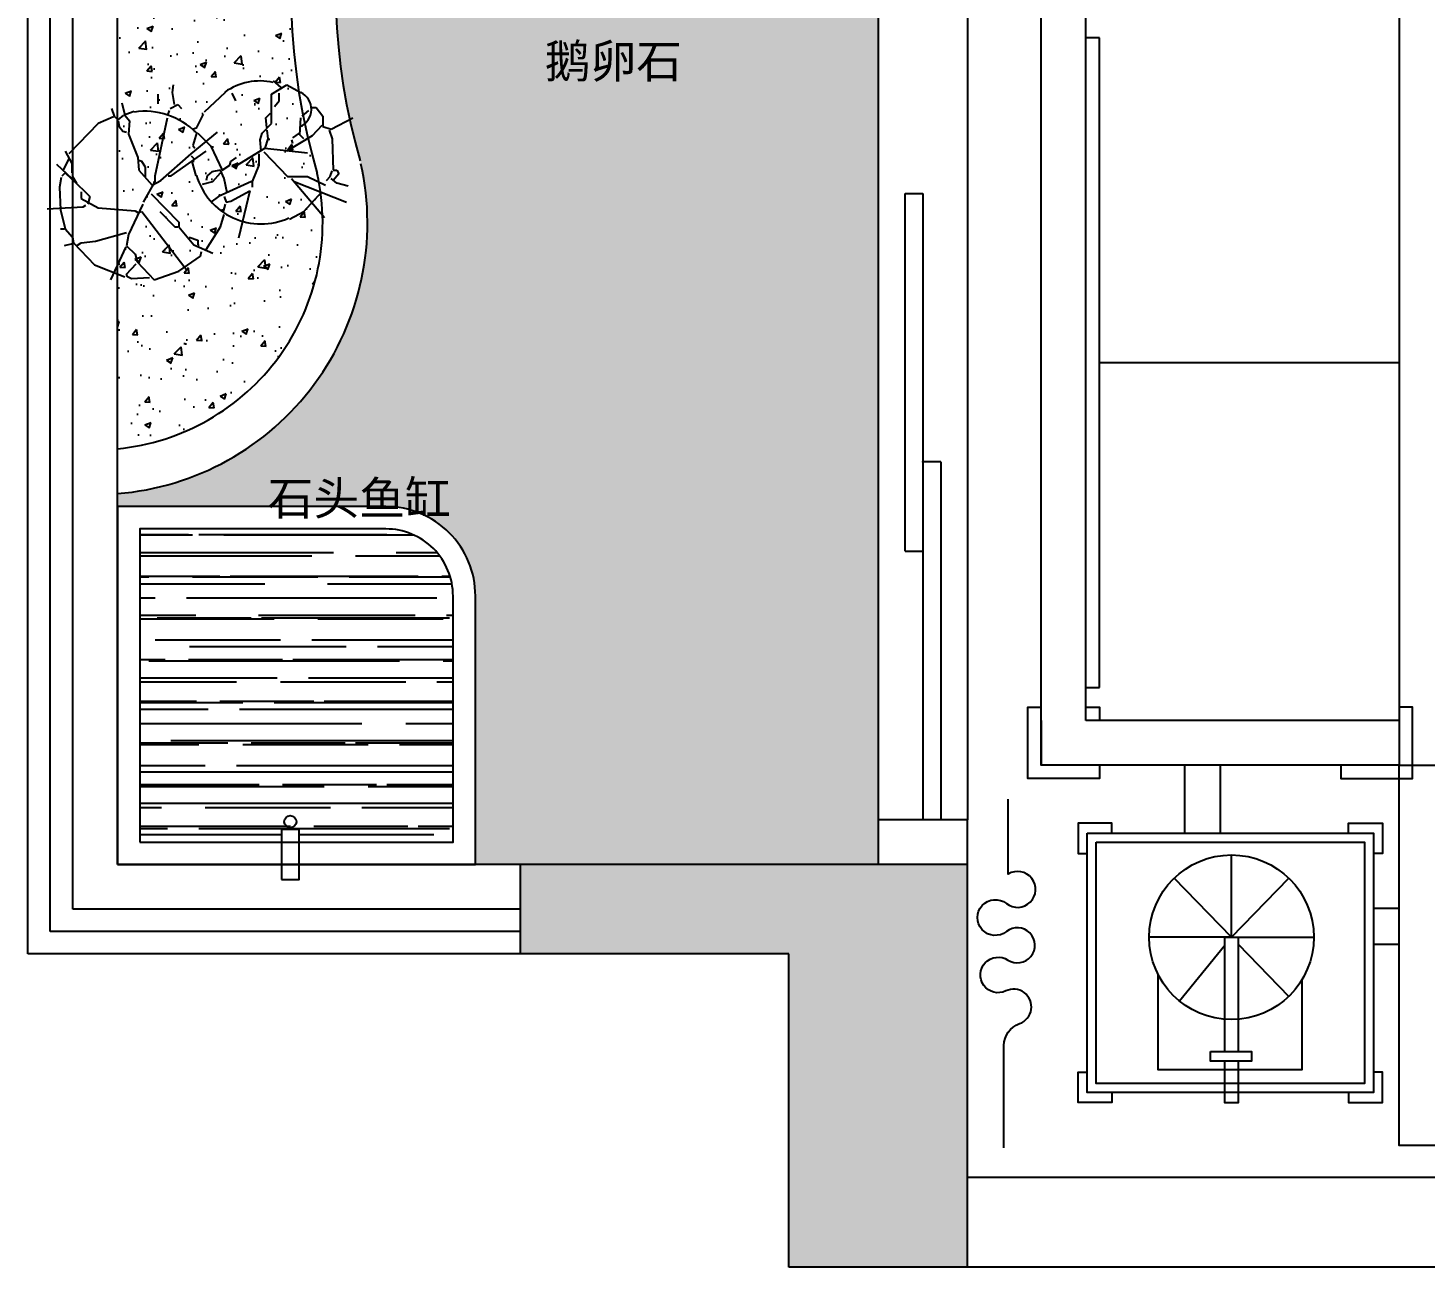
# Model space of a CAD drawing. Extents: x 643133 to 135659452, y -425133 to -387116.
# Drawn here: x 712335 to 715458, y -404167 to -401397 of the extents above; entities that cross this region are included whole.
import ezdxf

# ---------------------------------------------------------------- set-up
doc = ezdxf.new("R2010")
doc.units = 0
doc.header["$LTSCALE"] = 10
doc.header["$MEASUREMENT"] = 0
for name, color, linetype in [('30', 30, 'Continuous'), ('34', 34, 'Continuous'), ('38', 38, 'Continuous'), ('biaozhu', 3, 'Continuous'), ('LAYER3', 47, 'Continuous')]:
    doc.layers.add(name, color=color, linetype=linetype)
doc.styles.add('ATT', font='')
doc.styles.get('ATT').set_extended_font_data('SimSun')

# ---------------------------------------------------------------- blocks, each defined once
blk = doc.blocks.new('86787543')
at = {"layer": 'LAYER3'}
for p, q in [((113551.8, -44418.1), (113549.6, -44435)), ((113771.9, -44439.2), (113805.8, -44418.1)), ((113793.1, -44424.4), (113776.1, -44409.6)), ((113805.8, -44418.1), (113837.5, -44435)), ((113437.5, -44458.3), (113443.8, -44485.8)), ((113517.9, -44439.2), (113517.9, -44460.4)), ((113549.6, -44435), (113553.9, -44462.5)), ((113668.2, -44435), (113621.6, -44479.4)), ((113683, -44437.1), (113691.5, -44454)), ((113771.9, -44458.3), (113771.9, -44439.2)), ((113771.9, -44504.8), (113771.9, -44458.3)), ((113778.2, -44466.7), (113788.8, -44454)), ((113788.8, -44454), (113788.8, -44437.1)), ((113418.4, -44490), (113384.5, -44504.8)), ((113414.2, -44471), (113420.5, -44487.9)), ((113420.5, -44487.9), (113429, -44496.4)), ((113429, -44496.4), (113441.7, -44485.8)), ((113443.8, -44485.8), (113454.4, -44498.5)), ((113445.9, -44483.7), (113465, -44477.3)), ((113543.3, -44475.2), (113539.1, -44485.8)), ((113545.4, -44471), (113562.3, -44462.5)), ((113562.3, -44462.5), (113570.8, -44471)), ((113604.7, -44513.3), (113619.5, -44483.7)), ((113759.2, -44492.1), (113769.8, -44481.6)), ((113854.4, -44475.2), (113839.6, -44487.9)), ((113860.8, -44468.9), (113871.4, -44468.9)), ((113871.4, -44468.9), (113886.2, -44487.9)), ((113886.2, -44487.9), (113886.2, -44511.2)), ((113384.5, -44504.8), (113318.9, -44572.6)), ((113429, -44498.5), (113431.1, -44511.2)), ((113431.1, -44511.2), (113439.6, -44521.8)), ((113439.6, -44521.8), (113448, -44523.9)), ((113454.4, -44498.5), (113452.3, -44528.1)), ((113511.5, -44621.3), (113539.1, -44492.1)), ((113596.2, -44517.5), (113604.7, -44513.3)), ((113750.7, -44526), (113771.9, -44504.8)), ((113761.3, -44513.3), (113759.2, -44492.1)), ((113761.3, -44519.7), (113763.4, -44538.7)), ((113835.4, -44530.2), (113837.5, -44492.1)), ((113884.1, -44509.1), (113862.9, -44532.4)), ((113886.2, -44511.2), (113905.2, -44517.5)), ((113901, -44519.7), (113907.4, -44538.7)), ((113905.2, -44517.5), (113953.9, -44492.1)), ((113452.3, -44528.1), (113473.4, -44581)), ((113592, -44572.6), (113651.2, -44523.9)), ((113604.7, -44523.9), (113596.2, -44553.5)), ((113606.8, -44526), (113636.4, -44555.6)), ((113746.5, -44540.8), (113750.7, -44526)), ((113748.6, -44566.2), (113746.5, -44540.8)), ((113763.4, -44538.7), (113757.1, -44559.9)), ((113862.9, -44532.4), (113805.8, -44566.2)), ((113816.3, -44540.8), (113818.5, -44549.3)), ((113833.3, -44526), (113818.5, -44536.6)), ((113843.9, -44538.7), (113835.4, -44530.2)), ((113907.4, -44538.7), (113909.5, -44608.6)), ((113318.9, -44583.2), (113306.2, -44608.6)), ((113310.5, -44566.2), (113325.3, -44593.7)), ((113473.4, -44581), (113475.6, -44608.6)), ((113524.2, -44631.8), (113592, -44572.6)), ((113547.5, -44621.3), (113625.8, -44566.2)), ((113592, -44576.8), (113598.3, -44583.2)), ((113596.2, -44553.5), (113600.4, -44559.9)), ((113636.4, -44555.6), (113661.8, -44608.6)), ((113680.9, -44589.5), (113693.6, -44581)), ((113691.5, -44600.1), (113757.1, -44559.9)), ((113744.4, -44598), (113744.4, -44572.6)), ((113755, -44568.3), (113807.9, -44623.4)), ((113757.1, -44559.9), (113852.3, -44570.5)), ((113291.4, -44595.9), (113325.3, -44627.6)), ((113304.1, -44621.3), (113310.5, -44614.9)), ((113310.5, -44614.9), (113352.8, -44655.1)), ((113325.3, -44593.7), (113325.3, -44614.9)), ((113481.9, -44589.5), (113475.6, -44587.4)), ((113475.6, -44608.6), (113505.2, -44642.4)), ((113490.4, -44602.2), (113481.9, -44589.5)), ((113490.4, -44625.5), (113490.4, -44602.2)), ((113594.1, -44589.5), (113602.6, -44621.3)), ((113638.5, -44612.8), (113628, -44621.3)), ((113657.6, -44608.6), (113638.5, -44612.8)), ((113640.7, -44634), (113657.6, -44614.9)), ((113666.1, -44627.6), (113657.6, -44608.6)), ((113661.8, -44608.6), (113678.8, -44598)), ((113678.8, -44598), (113680.9, -44589.5)), ((113683, -44600.1), (113691.5, -44600.1)), ((113729.6, -44634), (113744.4, -44598)), ((113903.1, -44623.4), (113907.4, -44610.7)), ((113909.5, -44608.6), (113917.9, -44608.6)), ((113917.9, -44608.6), (113922.2, -44617)), ((113302, -44625.5), (113297.8, -44646.7)), ((113297.8, -44646.7), (113299.9, -44697.5)), ((113327.4, -44623.4), (113335.9, -44638.2)), ((113486.1, -44680.5), (113511.5, -44634)), ((113505.2, -44642.4), (113524.2, -44631.8)), ((113511.5, -44634), (113511.5, -44621.3)), ((113541.2, -44621.3), (113547.5, -44621.3)), ((113617.4, -44640.3), (113640.7, -44634)), ((113628, -44621.3), (113625.8, -44631.8)), ((113727.4, -44634), (113653.4, -44667.8)), ((113672.4, -44659.4), (113666.1, -44627.6)), ((113729.6, -44646.7), (113729.6, -44634)), ((113807.9, -44623.4), (113852.3, -44623.4)), ((113816.3, -44627.6), (113890.4, -44714.4)), ((113822.7, -44634), (113939.1, -44680.5)), ((113852.3, -44623.4), (113892.5, -44642.4)), ((113894.7, -44631.8), (113903.1, -44623.4)), ((113917.9, -44638.2), (113905.2, -44627.6)), ((113922.2, -44617), (113909.5, -44631.8)), ((113943.3, -44644.5), (113917.9, -44638.2)), ((113346.4, -44657.2), (113346.4, -44672.1)), ((113346.4, -44672.1), (113384.5, -44693.2)), ((113352.8, -44655.1), (113365.5, -44667.8)), ((113365.5, -44667.8), (113361.3, -44684.8)), ((113503.1, -44661.5), (113564.5, -44725)), ((113653.4, -44667.8), (113636.4, -44680.5)), ((113666.1, -44667.8), (113670.3, -44680.5)), ((113680.9, -44678.4), (113723.2, -44655.1)), ((113723.2, -44655.1), (113697.8, -44761)), ((113843.9, -44701.7), (113884.1, -44657.2)), ((113270.2, -44695.3), (113350.7, -44691.1)), ((113299.9, -44697.5), (113310.5, -44739.8)), ((113350.7, -44691.1), (113357, -44686.9)), ((113384.5, -44693.2), (113467.1, -44699.6)), ((113484, -44684.8), (113452.3, -44752.5)), ((113467.1, -44699.6), (113473.4, -44703.8)), ((113473.4, -44703.8), (113481.9, -44701.7)), ((113481.9, -44701.7), (113583.5, -44832.9)), ((113522.1, -44701.7), (113556, -44735.6)), ((113657.6, -44735.6), (113666.1, -44708)), ((113668.2, -44684.8), (113663.9, -44701.7)), ((113670.3, -44680.5), (113680.9, -44678.4)), ((113812.1, -44718.6), (113843.9, -44701.7)), ((113299.9, -44739.8), (113308.3, -44739.8)), ((113310.5, -44739.8), (113327.4, -44758.8)), ((113556, -44735.6), (113562.3, -44735.6)), ((113564.5, -44725), (113564.5, -44735.6)), ((113564.5, -44735.6), (113598.3, -44775.8)), ((113625.8, -44786.4), (113657.6, -44735.6)), ((113327.4, -44758.8), (113329.5, -44771.5)), ((113329.5, -44771.5), (113376.1, -44820.2)), ((113335.9, -44777.9), (113346.4, -44771.5)), ((113346.4, -44771.5), (113378.2, -44767.3)), ((113378.2, -44767.3), (113448, -44748.3)), ((113452.3, -44752.5), (113448, -44777.9)), ((113587.7, -44758.8), (113606.8, -44765.2)), ((113606.8, -44765.2), (113606.8, -44775.8)), ((113327.4, -44773.7), (113308.3, -44777.9)), ((113445.9, -44780), (113412.1, -44854.1)), ((113448, -44777.9), (113467.1, -44796.9)), ((113467.1, -44796.9), (113471.3, -44813.9)), ((113564.5, -44835), (113613.1, -44801.2)), ((113598.3, -44775.8), (113640.7, -44794.8)), ((113613.1, -44801.2), (113615.3, -44790.6)), ((113376.1, -44820.2), (113443.8, -44847.7)), ((113448, -44841.4), (113469.2, -44818.1)), ((113471.3, -44813.9), (113509.4, -44854.1)), ((113450.2, -44847.7), (113448, -44841.4)), ((113458.6, -44852), (113450.2, -44847.7)), ((113498.8, -44849.9), (113458.6, -44852)), ((113509.4, -44854.1), (113564.5, -44835))]:
    blk.add_line(p, q, dxfattribs=at)
for centre, radius, start, end in [((113746.5, -44547.2), 137.6, 77.8451, 124.9194), ((113818.5, -44473.1), 42.3, 294.2277, 63.4349), ((113488.3, -44640.3), 163, 45, 98.1301), ((113748.6, -44578.9), 150.3, 196.1645, 294.444)]:
    blk.add_arc(centre, radius, start, end, dxfattribs=at)

msp = doc.modelspace()

# ---------------------------------------------------------------- hatches: boundary and pattern name
at = {"layer": '34'}
h = msp.add_hatch(dxfattribs=at)
h.set_pattern_fill('GRAVEL', color=250, scale=200, style=0)
h.set_pattern_definition([(228.0128, (23186.46, 200), (-1599.99964643, -1800.00026832), [26.9072, -2663.8176]), (184.9697, (23168.46, 180), (2400.0002103, 199.9982614), [46.1736, -4571.185]), (132.5104, (23122.46, 176), (1999.99814367, -2200.00173477), [32.5576, -3223.2064]), (267.2737, (23044.46, 126), (199.99920355, 4000.000059), [42.0476, -4162.7116]), (292.8337, (23042.46, 84), (-1000.00198109, 2399.99928236), [41.231, -4081.8746]), (357.2737, (23058.46, 46), (-4000.000059, 199.99920355), [42.0476, -4162.7116]), (37.6942, (23100.46, 44), (-2600.001469124, -1999.99808103), [55.6058, -5504.9698]), (72.2553, (23144.46, 78), (1400.00215254, 4399.99924625), [52.4976, -5197.2642]), (121.4296, (23160.46, 128), (-1600.00164684, 2599.9990073), [42.19, -4176.8146]), (175.2364, (23138.46, 164), (2200.00018926, -199.99830653), [48.1664, -2360.1526]), (222.3974, (23090.46, 168), (-2400.001470215, -2199.998416403), [62.2896, -6166.675]), (138.8141, (23242.46, 124), (-1400.00058936, 1199.99946267), [21.2602, -2104.7688]), (171.4692, (23226.46, 138), (2599.99965696, -400.00158201), [40.4474, -4004.3022]), (225, (23186.46, 144), (-2e-14, -200.000062), [28.2842, -254.5584]), (203.1986, (23172.46, 168), (999.9999461, 400.00026505), [15.2316, -1507.923]), (291.8014, (23158.46, 162), (-199.9999821, 600.0000546), [21.5406, -1055.4924]), (30.9638, (23166.46, 142), (599.9996045, 400.0004967), [34.9858, -1131.2046]), (161.5651, (23196.46, 160), (400.000087, -199.9996806), [25.2982, -607.1574]), (16.3895, (23042.46, 162), (2000.00043968, 599.99854196), [35.44, -3508.569]), (70.3462, (23076.46, 172), (-799.99904947, -2200.00042712), [29.7322, -2943.4816]), (293.1986, (23196.46, 200), (-400.00026505, 999.9999461), [30.463, -1492.6916]), (343.6105, (23208.46, 172), (-2000.00043968, 599.99854196), [35.44, -3508.569]), (339.444, (23042.46, 38), (-1000.0003689, 399.9991993), [34.176, -1674.6248]), (294.7751, (23074.46, 26), (-999.99843785, 2200.00068437), [28.6356, -2834.9286]), (66.8014, (23198.46, 0), (400.00026505, 999.9999461), [30.463, -1492.6916]), (17.354, (23210.46, 28), (-2600.00040382, -799.99890045), [33.5262, -3319.0848]), (69.444, (23100.46, 0), (-399.9991993, -1000.0003689), [17.088, -1691.7128]), (101.3099, (23186.46, 0), (-199.9995264, 800.0001504), [10.198, -1009.6058]), (165.9638, (23184.46, 10), (600.0001092, -199.9996115), [41.231, -783.39]), (186.009, (23144.46, 20), (1999.99995018, 199.9998635), [38.21, -3782.7846]), (303.6901, (23166.46, 124), (-200.000267, 399.9999116), [28.8444, -692.2658]), (353.1572, (23182.46, 100), (3399.999873096, -400.001599585), [50.3588, -4985.5126]), (60.9454, (23232.46, 94), (-800.00000544, -1400.0000769), [20.5912, -2038.5348]), (90, (23242.46, 112), (-200, 200), [12, -188]), (120.2564, (23140.46, 26), (799.99897736, -1400.00049117), [27.7848, -2750.704]), (48.0128, (23126.46, 50), (1599.99964643, 1800.00026832), [53.8144, -2636.9104]), (0, (23162.46, 90), (200, 200), [52, -148]), (325.3048, (23214.46, 90), (-1999.9988518, 1400.00172192), [31.6228, -3130.6548]), (254.0546, (23240.46, 72), (-199.9999779, -800.0000253), [29.1204, -1426.9016]), (207.646, (23232.46, 44), (-3799.99916144, -2000.00154263), [47.413, -4693.8948]), (175.4261, (23190.46, 22), (-2600.00011166, 199.99896023), [50.1598, -4965.8148])])
h.paths.add_polyline_path([(712535.5, -402437.8), (712535.5, -402466.8), (713135.5, -402466.8, -0.414214), (713335.5, -402666.8), (713335.5, -403266.8), (713435.5, -403266.8), (714235.5, -403266.8), (714235.5, -403166.8), (714235.5, -399966.8), (714235.5, -399666.8), (713984.8, -399666.8, 0.00796), (713369.2, -400415.6, 0.250935), (713064.6, -401645.4, -0.484397)])
h = msp.add_hatch(dxfattribs=at)
h.set_pattern_fill('AR-CONC', color=256, scale=20, style=0)
h.set_pattern_definition([(50, (23042.46, 0), (143.452037, -12.550427), [15, -165]), (355, (23042.46, 0), (-27.750267, 150.438427), [12, -132]), (100.4514, (23054.41, -1.05), (115.701876, 137.887908), [12.748038, -140.228422]), (46.1842, (23042.46, 40), (213.44821, -33.103803), [22.5, -247.5]), (96.6356, (23060.25, 37.24), (186.93254, 194.823574), [19.12206, -210.3426]), (351.1842, (23042.46, 40), (186.93239, 194.82372), [18, -198]), (21, (23062.46, 30), (119.38141, -80.523778), [15, -165]), (326, (23062.46, 30), (48.663066, 145.03001), [12, -132]), (71.4514, (23072.41, 23.29), (168.044526, 64.5061), [12.748038, -140.228422]), (37.5, (23042.46, 0), (2.431971, 66.5787708), [0, -130.4, 0, -134, 0, -132.5]), (7.5, (23042.46, 0), (52.6139075, 78.8823424), [0, -76.4, 0, -127.4, 0, -50.5]), (327.5, (22997.86, 0), (106.7644872, -4.5109743), [0, -50, 0, -156, 0, -207]), (317.5, (22977.86, 0), (116.637234, 20.020996), [0, -65, 0, -103.6, 0, -147])])
h.paths.add_polyline_path([(712535.5, -402337.4, 0.450717), (712982.1, -401722.6, -0.260415), (713292.8, -400350.9, -0.007241), (713853.7, -399666.8), (713485.5, -399666.8), (712535.5, -399666.8)])
msp.add_hatch(color=256, dxfattribs=at).paths.add_polyline_path([(714035.5, -403466.8), (714035.5, -404166.8), (714435.5, -404166.8), (714435.5, -403266.8), (713435.5, -403266.8), (713435.5, -403466.8)])
at = {"layer": '38'}
h = msp.add_hatch(dxfattribs=at)
h.set_pattern_fill('AR-RROOF', color=4, scale=70, style=0)
h.set_pattern_definition([(0, (23042.46, 0), (154, 70), [1050, -140, 350, -70]), (0, (23135.56, 35), (-70, 93.1), [210, -23.1, 420, -52.5]), (0, (23077.46, 59.5), (364, 46.9), [560, -98, 280, -70])])
h.paths.add_polyline_path([(712585.5, -402516.8), (712585.5, -403216.8), (712902.1, -403216.8), (712902.1, -403188.4), (712941.5, -403188.4), (712941.5, -403216.8), (713285.5, -403216.8), (713285.5, -402666.8, 0.414214), (713135.5, -402516.8)])

# ---------------------------------------------------------------- linework, layer by layer
at = {"layer": '30'}
for p, q in [((714435.5, -403166.8), (714235.5, -403166.8)), ((714235.5, -403166.8), (714235.5, -403266.8)), ((714435.5, -403266.8), (714435.5, -403166.8)), ((714435.5, -403266.8), (713435.5, -403266.8)), ((713435.5, -403266.8), (713435.5, -403466.8)), ((714435.5, -404166.8), (714435.5, -403266.8)), ((714035.5, -403466.8), (713435.5, -403466.8)), ((714035.5, -404166.8), (714035.5, -403466.8)), ((719935.5, -403966.8), (714435.5, -403966.8)), ((719935.5, -404166.8), (714035.5, -404166.8))]:
    msp.add_line(p, q, dxfattribs=at)
at = {"layer": '34'}
for p, q in [((714599.8, -403044.9), (714599.8, -401244.9)), ((715399.8, -401244.9), (715399.8, -403044.9)), ((714699.8, -402944.9), (714699.8, -401344.9)), ((714729.8, -401418.9), (714699.8, -401418.9)), ((714729.8, -401418.9), (714729.8, -401418.9)), ((714729.8, -402870.9), (714729.8, -401418.9)), ((714295.5, -402566.8), (714295.5, -401766.8)), ((714295.5, -401766.8), (714335.5, -401766.8)), ((714335.5, -401766.8), (714335.5, -403166.8)), ((714729.8, -402144.9), (715399.8, -402144.9)), ((714375.5, -402366.8), (714335.5, -402366.8)), ((714375.5, -402366.8), (714375.5, -403166.8)), ((714295.5, -402566.8), (714335.5, -402566.8)), ((714699.8, -402870.9), (714729.8, -402870.9)), ((715399.8, -402944.9), (714699.8, -402944.9)), ((715399.8, -403044.9), (714599.8, -403044.9)), ((715025.1, -403429.5), (715025.1, -403245.6)), ((715025.1, -403429.5), (714897, -403297.5)), ((715025.1, -403429.5), (715153.5, -403297.8)), ((715025.1, -403429.5), (714841.2, -403429.5)), ((715025.1, -403429.5), (715209.1, -403429.5)), ((715040.1, -403445), (715152.9, -403561.8)), ((715010.2, -403447.9), (714909.2, -403572.3))]:
    msp.add_line(p, q, dxfattribs=at)
for points in [[(712535.5, -403266.8), (713335.5, -403266.8), (713335.5, -402666.8, 0.414214), (713135.5, -402466.8), (712535.5, -402466.8)], [(712585.5, -403216.8), (713285.5, -403216.8), (713285.5, -402666.8, 0.414214), (713135.5, -402516.8), (712585.5, -402516.8)]]:
    msp.add_lwpolyline(points, format="xyb", close=True, dxfattribs=at)
for points in [[(714729.8, -403044.9), (714729.8, -403074.9), (714569.8, -403074.9), (714569.8, -402914.9), (714599.8, -402914.9)], [(714599.8, -402944.9), (714599.8, -403044.9)], [(714699.8, -403044.9), (714599.8, -403044.9), (714599.8, -402944.9)], [(714699.8, -402914.9), (714729.8, -402914.9), (714729.8, -402944.9)], [(715269.8, -403044.9), (715269.8, -403074.9), (715429.8, -403074.9), (715429.8, -402914.9), (715399.8, -402914.9)], [(714919.8, -403044.9), (714919.8, -403196.8)], [(714999.8, -403044.9), (714999.8, -403196.8)], [(714758, -403196.8), (714758, -403174.8), (714682.2, -403174.8), (714682.2, -403242.5), (714702.3, -403242.5)], [(715286.6, -403196.8), (715286.6, -403174.8), (715362.4, -403174.8), (715362.4, -403242.5), (715342.3, -403242.5)], [(715342.3, -403364.9), (715399.8, -403364.9)], [(715010.2, -403684.7), (715010.2, -403429.5), (715040.1, -403429.5), (715040.1, -403684.7)], [(715342.3, -403444.9), (715399.8, -403444.9)], [(714860.8, -403512.2), (714860.8, -403725.5), (715183.3, -403725.5), (715183.3, -403523.4)], [(715040.1, -403706.4), (715040.1, -403799.8), (715010.2, -403799.8), (715010.2, -403706.4)], [(714758, -403776.8), (714758, -403798.8), (714682.2, -403798.8), (714682.2, -403731.1), (714702.3, -403731.1)], [(715286.6, -403776.8), (715286.6, -403798.8), (715362.4, -403798.8), (715362.4, -403731.1), (715342.3, -403731.1)]]:
    msp.add_lwpolyline(points, dxfattribs=at)
for points in [[(715399.8, -403044.9), (717799.8, -403044.9), (717799.8, -403894.9), (715399.8, -403894.9)], [(712902.1, -403300.3), (712941.5, -403300.3), (712941.5, -403188.4), (712902.1, -403188.4)], [(714702.3, -403196.8), (715342.3, -403196.8), (715342.3, -403776.8), (714702.3, -403776.8)], [(714722.3, -403216.8), (715322.3, -403216.8), (715322.3, -403756.8), (714722.3, -403756.8)], [(714978.4, -403684.7), (715069.5, -403684.7), (715069.5, -403706.4), (714978.4, -403706.4)]]:
    msp.add_lwpolyline(points, close=True, dxfattribs=at)
msp.add_lwpolyline([(714516.5, -403900.2), (714516.5, -403671.6, -0.319322), (714551.3, -403622.7, 1.060458), (714521, -403549.6, -1.709237), (714525.2, -403480.5, 1.946326), (714522.1, -403416.8, -2.069658), (714522.1, -403354.1, 1.911952), (714526.3, -403288.3), (714526.3, -403185.9), (714526.3, -403121.1)], format="xyb", dxfattribs=at)
for centre, radius in [((712921.8, -403171.2), 13.5), ((715025.1, -403429.5), 183.9)]:
    msp.add_circle(centre, radius, dxfattribs=at)
for centre, radius, start, end in [((714365, -401314.8), 1441.7, 138.0438, 196.4298), ((714365, -401314.8), 1341.7, 138.0438, 196.4298), ((712487, -401832.6), 607.2, 274.5773, 12.53), ((712487, -401832.6), 507.2, 275.4824, 12.53)]:
    msp.add_arc(centre, radius, start, end, dxfattribs=at)
msp.add_point((714335.5, -402366.8), dxfattribs=at)
at = {"layer": '38'}
for p, q in [((712335.5, -403466.8), (712335.5, -399466.8)), ((712385.5, -403416.8), (712385.5, -399516.8)), ((712435.5, -403366.8), (712435.5, -399566.8)), ((712535.5, -403266.8), (712535.5, -399666.8)), ((714235.5, -399966.8), (714235.5, -403166.8)), ((714435.5, -399966.8), (714435.5, -403166.8)), ((713435.5, -403266.8), (712535.5, -403266.8)), ((713435.5, -403366.8), (712435.5, -403366.8)), ((713435.5, -403416.8), (712385.5, -403416.8)), ((713435.5, -403466.8), (712335.5, -403466.8))]:
    msp.add_line(p, q, dxfattribs=at)

# ---------------------------------------------------------------- block references
at = {"layer": 'biaozhu'}
msp.add_blockref('86787543', (599108, -357105.9), dxfattribs=at)

# ---------------------------------------------------------------- texts
at = {"layer": '34', "linetype": 'ByBlock', "lineweight": -3, "char_height": 75, "width": 1664.906, "attachment_point": 1, "style": 'ATT'}
for s, insert in [('鹅卵石', (713490.4, -401433.5)), ('石头鱼缸', (712871.1, -402410.8))]:
    msp.add_mtext(s, dxfattribs=dict(at, insert=insert))

doc.saveas('drawing.dxf')
